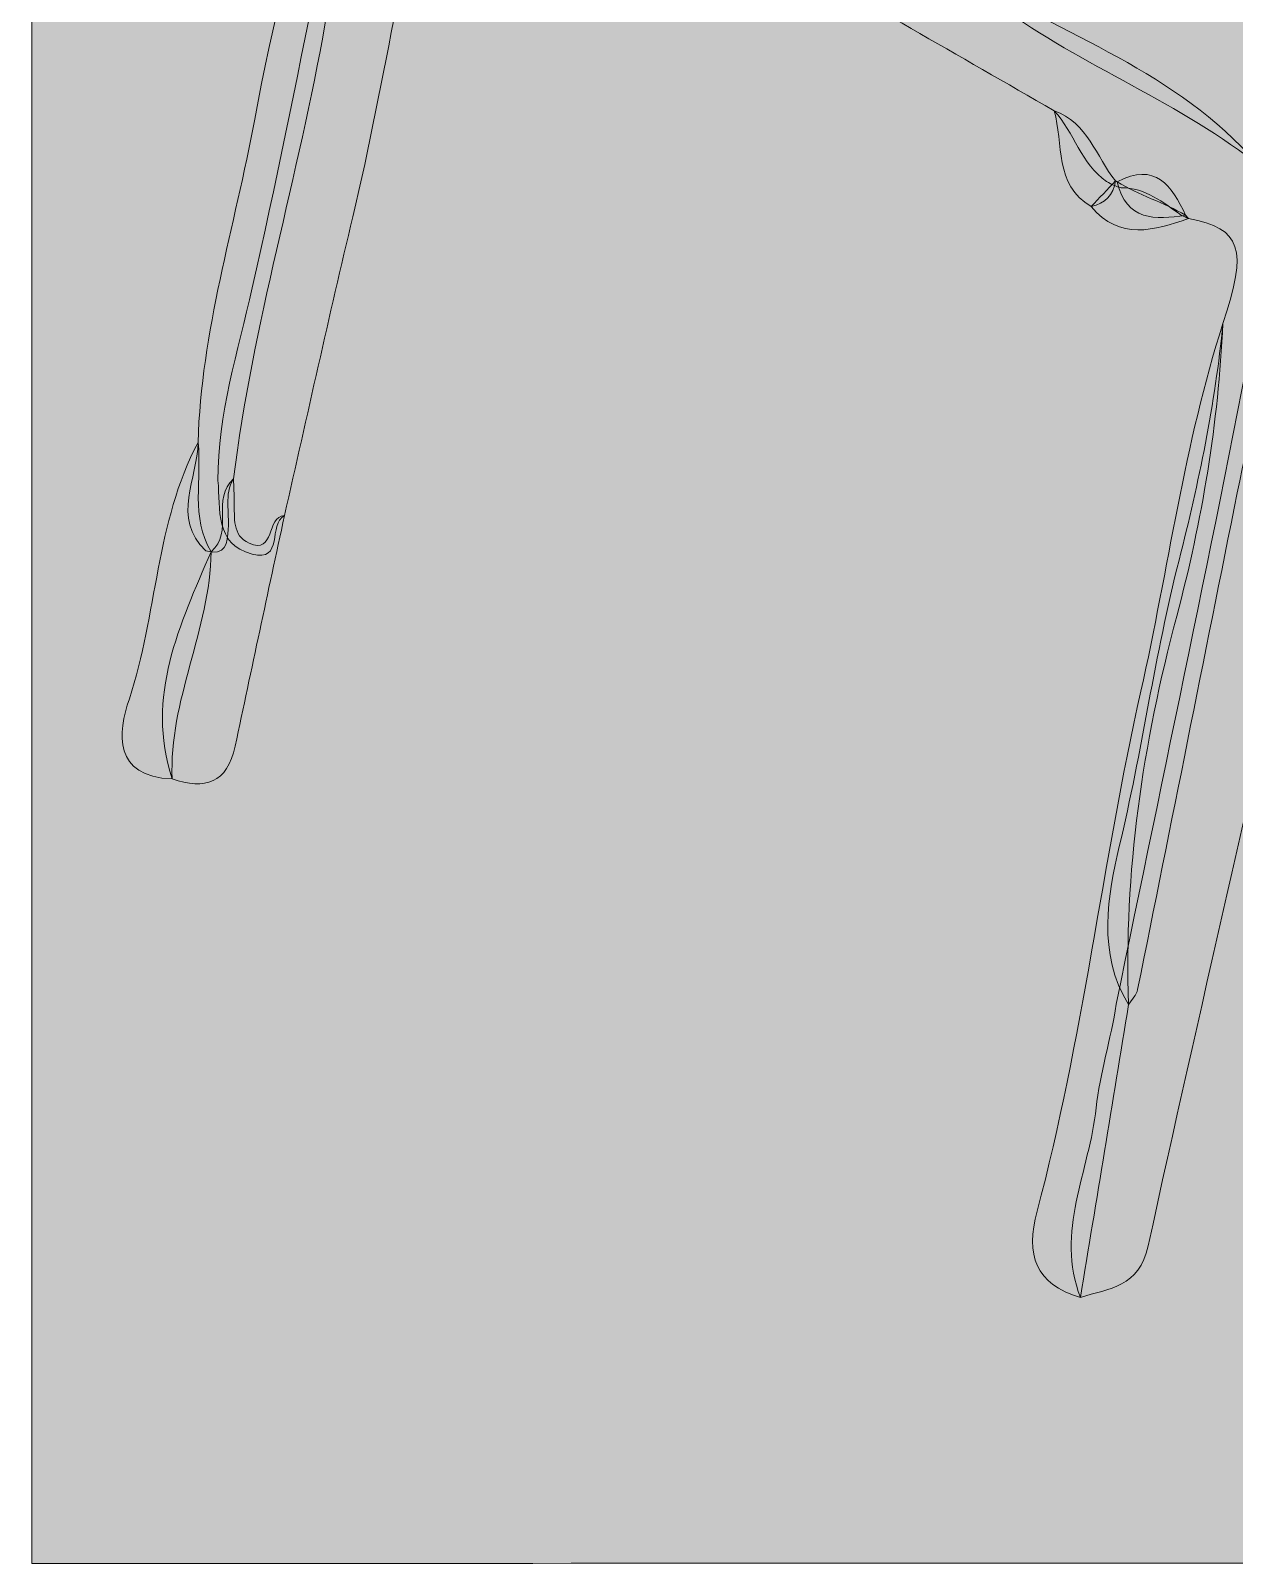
# Model space of a CAD drawing. Header units: inches. Extents: x -8 to 10100, y -1893 to 1161.
# Drawn here: x 652.8 to 701.2, y -36 to 25.7 of the extents above; entities that cross this region are included whole.
import ezdxf

# ---------------------------------------------------------------- set-up
doc = ezdxf.new("R2010")
doc.units = ezdxf.units.IN
doc.header["$MEASUREMENT"] = 0
doc.layers.add('Layer 10', color=7, linetype='Continuous')

# ---------------------------------------------------------------- blocks, each defined once
blk = doc.blocks.new('block 327')
at = {"layer": 'Layer 10', "true_color": 0xfefefe}
h = blk.add_hatch(color=7, dxfattribs=at)
h.dxf.hatch_style = 2
edge = h.paths.add_edge_path()
edge.add_spline(control_points=[(652.8, -36), (652.8, 48.375), (652.806, 132.75), (652.755, 217.124), (652.754, 218.733), (653.251, 218.91), (654.644, 218.909), (720.306, 218.876), (785.969, 218.874), (851.632, 218.916), (853.109, 218.917), (853.48, 218.61), (853.479, 217.089), (853.435, 133.351), (853.433, 49.613), (853.49, -34.125), (853.492, -35.858), (853.024, -36.04), (851.476, -36.039), (785.254, -35.994), (719.031, -36), (652.8, -36)], knot_values=[0, 0, 0, 0, 1, 1, 1, 2, 2, 2, 3, 3, 3, 4, 4, 4, 5, 5, 5, 6, 6, 6, 7, 7, 7, 7], degree=3, periodic=1)
at = {"layer": 'Layer 10', "true_color": 0xbc9155}
h = blk.add_hatch(color=33, dxfattribs=at)
h.dxf.hatch_style = 2
edge = h.paths.add_edge_path()
edge.add_spline(control_points=[(670.966, 46.961), (670.988, 46.83), (671.042, 46.713), (671.128, 46.611), (671.334, 46.058), (671.077, 45.594), (670.847, 45.124), (669.692, 42.778), (670.487, 40.273), (670.262, 37.851), (670.3, 36.877), (670.243, 35.928), (669.565, 35.14), (667.808, 29.62), (667.076, 23.867), (665.732, 18.252), (664.773, 14.249), (663.892, 10.226), (662.976, 6.212), (662.308, 5.876), (662.961, 4.31), (661.671, 4.659), (660.156, 5.07), (660.398, 6.467), (660.3, 7.628), (660.289, 10.297), (661.103, 12.824), (661.681, 15.386), (663.542, 23.641), (665.064, 31.963), (666.718, 40.26), (667.222, 42.092), (667.66, 43.936), (667.986, 45.81), (668.378, 48.066), (668.836, 48.221), (670.966, 46.961)], knot_values=[0, 0, 0, 0, 1, 1, 1, 2, 2, 2, 3, 3, 3, 4, 4, 4, 5, 5, 5, 6, 6, 6, 7, 7, 7, 8, 8, 8, 9, 9, 9, 10, 10, 10, 11, 11, 11, 12, 12, 12, 12], degree=3, periodic=1)
at = {"layer": 'Layer 10', "true_color": 0xedc994}
h = blk.add_hatch(color=31, dxfattribs=at)
h.dxf.hatch_style = 2
edge = h.paths.add_edge_path()
edge.add_spline(control_points=[(667.225, 40.278), (666.674, 35.48), (665.453, 30.804), (664.623, 26.059), (663.546, 19.903), (661.691, 13.907), (660.927, 7.692), (660.539, 7.052), (660.768, 6.346), (660.716, 5.671), (660.672, 5.094), (660.62, 4.558), (659.805, 4.788), (658.413, 6.156), (659.478, 7.695), (659.499, 9.161), (659.613, 13.614), (660.982, 17.856), (661.778, 22.189), (663.177, 29.806), (665.763, 37.206), (665.883, 45.056), (665.886, 45.272), (666.067, 45.486), (666.166, 45.7), (667.336, 44.052), (667.291, 42.167), (667.225, 40.278)], knot_values=[0, 0, 0, 0, 1, 1, 1, 2, 2, 2, 3, 3, 3, 4, 4, 4, 5, 5, 5, 6, 6, 6, 7, 7, 7, 8, 8, 8, 9, 9, 9, 9], degree=3, periodic=1)
at = {"layer": 'Layer 10', "true_color": 0xd5d6d7}
h = blk.add_hatch(color=254, dxfattribs=at)
h.dxf.hatch_style = 2
edge = h.paths.add_edge_path()
edge.add_spline(control_points=[(672.003, 37.934), (671.977, 38.982), (672.109, 39.864), (670.81, 40.602), (669.067, 41.592), (670.974, 43.281), (670.611, 44.644), (672.567, 44.018), (673.982, 42.499), (675.759, 41.536), (682.546, 37.856), (689.209, 33.945), (695.872, 30.043), (698.125, 28.724), (700.12, 26.946), (702.765, 26.37), (702.914, 24.393), (702.314, 22.555), (701.723, 20.715), (698.4, 23.197), (694.428, 24.627), (691.169, 27.219), (690.954, 27.39), (690.558, 27.334), (690.245, 27.383), (689.094, 28.216), (687.916, 28.985), (687.06, 30.191), (685.856, 31.888), (683.62, 31.184), (682.077, 32.154), (682.077, 32.154), (682.074, 32.156), (682.074, 32.156), (681.712, 32.651), (681.087, 32.753), (680.638, 33.119), (677.76, 34.724), (674.881, 36.329), (672.003, 37.934)], knot_values=[0, 0, 0, 0, 1, 1, 1, 2, 2, 2, 3, 3, 3, 4, 4, 4, 5, 5, 5, 6, 6, 6, 7, 7, 7, 8, 8, 8, 9, 9, 9, 10, 10, 10, 11, 11, 11, 12, 12, 12, 13, 13, 13, 13], degree=3, periodic=1)
at = {"layer": 'Layer 10', "true_color": 0xeac58d}
h = blk.add_hatch(color=31, dxfattribs=at)
h.dxf.hatch_style = 2
edge = h.paths.add_edge_path()
edge.add_spline(control_points=[(702.744, 14.838), (702.634, 12.207), (701.877, 9.693), (701.364, 7.134), (700.025, 0.462), (698.696, -6.212), (697.348, -12.883), (697.305, -13.099), (697.111, -13.286), (696.987, -13.486), (695.701, -11.444), (696.151, -9.031), (696.61, -7.121), (697.527, -3.298), (698.04, 0.606), (699.017, 4.423), (699.809, 7.518), (700.473, 10.723), (700.784, 13.949), (701.794, 16.974), (701.534, 17.769), (699.397, 18.183), (699.304, 18.225), (699.211, 18.267), (699.117, 18.307), (698.374, 18.821), (697.674, 19.43), (696.688, 19.421), (696.475, 19.469), (696.282, 19.557), (696.1, 19.674), (695.061, 20.377), (694.797, 21.655), (693.983, 22.524), (690.14, 24.736), (686.297, 26.947), (682.455, 29.158), (682.623, 30.58), (683.681, 30.238), (684.571, 30.233), (686.501, 29.479), (688.411, 28.66), (690.387, 28.016), (694.345, 25.557), (698.956, 24.1), (702.126, 20.416), (702.309, 18.554), (702.978, 16.745), (702.744, 14.838)], knot_values=[0, 0, 0, 0, 1, 1, 1, 2, 2, 2, 3, 3, 3, 4, 4, 4, 5, 5, 5, 6, 6, 6, 7, 7, 7, 8, 8, 8, 9, 9, 9, 10, 10, 10, 11, 11, 11, 12, 12, 12, 13, 13, 13, 14, 14, 14, 15, 15, 15, 16, 16, 16, 16], degree=3, periodic=1)
at = {"layer": 'Layer 10', "true_color": 0xbb9053}
h = blk.add_hatch(color=33, dxfattribs=at)
h.dxf.hatch_style = 2
edge = h.paths.add_edge_path()
edge.add_spline(control_points=[(707.596, 19.484), (705.884, 14.811), (705.018, 9.943), (704.029, 5.081), (702.105, -4.381), (699.813, -13.768), (697.776, -23.209), (697.414, -24.884), (696.189, -24.913), (695.043, -25.29), (694.021, -22.651), (695.41, -20.19), (695.677, -17.655), (695.823, -16.265), (696.276, -14.879), (696.485, -13.47), (698.418, -4.043), (700.432, 5.367), (702.237, 14.821), (702.79, 17.623), (703.631, 20.359), (704.074, 23.186), (704.221, 24.119), (704.372, 25.089), (705.291, 25.664), (707.668, 25.323), (708.16, 24.673), (708.195, 21.994), (708.207, 21.092), (708.069, 20.256), (707.596, 19.484)], knot_values=[0, 0, 0, 0, 1, 1, 1, 2, 2, 2, 3, 3, 3, 4, 4, 4, 5, 5, 5, 6, 6, 6, 7, 7, 7, 8, 8, 8, 9, 9, 9, 10, 10, 10, 10], degree=3, periodic=1)
at = {"layer": 'Layer 10', "true_color": 0xd9cbac}
h = blk.add_hatch(color=9, dxfattribs=at)
h.dxf.hatch_style = 2
edge = h.paths.add_edge_path()
edge.add_spline(control_points=[(693.983, 22.524), (695.343, 22.051), (695.666, 20.67), (696.456, 19.698), (696.373, 19.123), (696.034, 18.789), (695.478, 18.659), (693.969, 19.557), (694.372, 21.194), (693.983, 22.524)], knot_values=[0, 0, 0, 0, 1, 1, 1, 2, 2, 2, 3, 3, 3, 3], degree=3, periodic=1)
at = {"layer": 'Layer 10', "true_color": 0xc8996a}
h = blk.add_hatch(color=33, dxfattribs=at)
h.dxf.hatch_style = 2
edge = h.paths.add_edge_path()
edge.add_spline(control_points=[(699.283, 18.314), (698.052, 18.123), (696.893, 18.08), (696.523, 19.657), (698.06, 20.479), (698.723, 19.503), (699.283, 18.314)], knot_values=[0, 0, 0, 0, 1, 1, 1, 2, 2, 2, 2], degree=3, periodic=1)
at = {"layer": 'Layer 10', "true_color": 0xeac58d}
h = blk.add_hatch(color=31, dxfattribs=at)
h.dxf.hatch_style = 2
edge = h.paths.add_edge_path()
edge.add_spline(control_points=[(695.478, 18.659), (695.804, 19.005), (696.13, 19.351), (696.456, 19.698), (696.456, 19.698), (696.523, 19.657), (696.523, 19.657), (697.406, 19.133), (698.392, 18.821), (699.283, 18.314), (699.283, 18.314), (699.397, 18.183), (699.397, 18.183), (698.013, 17.702), (696.636, 17.281), (695.478, 18.659)], knot_values=[0, 0, 0, 0, 1, 1, 1, 2, 2, 2, 3, 3, 3, 4, 4, 4, 5, 5, 5, 5], degree=3, periodic=1)
at = {"layer": 'Layer 10', "true_color": 0xebcd9d}
h = blk.add_hatch(color=31, dxfattribs=at)
h.dxf.hatch_style = 2
edge = h.paths.add_edge_path()
edge.add_spline(control_points=[(700.784, 13.949), (700.598, 9.95), (699.955, 6.028), (698.922, 2.157), (697.557, -2.963), (696.783, -8.166), (696.986, -13.486), (696.339, -17.421), (695.692, -21.356), (695.044, -25.291), (693.224, -24.751), (692.827, -23.567), (693.297, -21.813), (695.142, -14.921), (695.914, -7.812), (697.479, -0.864), (698.59, 4.072), (699.228, 9.113), (700.784, 13.949)], knot_values=[0, 0, 0, 0, 1, 1, 1, 2, 2, 2, 3, 3, 3, 4, 4, 4, 5, 5, 5, 6, 6, 6, 6], degree=3, periodic=1)
at = {"layer": 'Layer 10', "true_color": 0xe1caa2}
h = blk.add_hatch(color=9, dxfattribs=at)
h.dxf.hatch_style = 2
edge = h.paths.add_edge_path()
edge.add_spline(control_points=[(660.021, 4.757), (659.992, 1.621), (658.305, -1.231), (658.456, -4.397), (656.059, -4.302), (656.272, -2.544), (656.729, -1.167), (657.857, 2.228), (657.779, 5.937), (659.499, 9.161), (659.658, 7.691), (659.188, 6.147), (660.021, 4.757)], knot_values=[0, 0, 0, 0, 1, 1, 1, 2, 2, 2, 3, 3, 3, 4, 4, 4, 4], degree=3, periodic=1)
at = {"layer": 'Layer 10', "true_color": 0xbf9c69}
h = blk.add_hatch(color=33, dxfattribs=at)
h.dxf.hatch_style = 2
edge = h.paths.add_edge_path()
edge.add_spline(control_points=[(660.021, 4.757), (660.961, 5.538), (660.009, 6.904), (660.927, 7.692), (660.937, 7.38), (660.95, 7.068), (660.956, 6.757), (660.968, 6.134), (660.873, 5.406), (661.55, 5.102), (662.613, 4.623), (662.231, 6.175), (662.976, 6.212), (662.315, 3.115), (661.647, 0.02), (660.994, -3.078), (660.68, -4.564), (659.768, -4.854), (658.456, -4.397), (657.357, -1.069), (658.774, 1.83), (660.021, 4.757)], knot_values=[0, 0, 0, 0, 1, 1, 1, 2, 2, 2, 3, 3, 3, 4, 4, 4, 5, 5, 5, 6, 6, 6, 7, 7, 7, 7], degree=3, periodic=1)
at = {"layer": 'Layer 10', "lineweight": 0}
for points, knots in [([(652.8, -36), (652.8, 48.375), (652.806, 132.75), (652.755, 217.124), (652.754, 218.733), (653.251, 218.91), (654.644, 218.909), (720.306, 218.876), (785.969, 218.874), (851.632, 218.916), (853.109, 218.917), (853.48, 218.61), (853.479, 217.089), (853.435, 133.351), (853.433, 49.613), (853.49, -34.125), (853.492, -35.858), (853.024, -36.04), (851.476, -36.039), (785.254, -35.994), (719.031, -36), (652.8, -36)], [0, 0, 0, 0, 1, 1, 1, 2, 2, 2, 3, 3, 3, 4, 4, 4, 5, 5, 5, 6, 6, 6, 7, 7, 7, 7]), ([(670.966, 46.961), (670.988, 46.83), (671.042, 46.713), (671.128, 46.611), (671.334, 46.058), (671.077, 45.594), (670.847, 45.124), (669.692, 42.778), (670.487, 40.273), (670.262, 37.851), (670.3, 36.877), (670.243, 35.928), (669.565, 35.14), (667.808, 29.62), (667.076, 23.867), (665.732, 18.252), (664.773, 14.249), (663.892, 10.226), (662.976, 6.212), (662.308, 5.876), (662.961, 4.31), (661.671, 4.659), (660.156, 5.07), (660.398, 6.467), (660.3, 7.628), (660.289, 10.297), (661.103, 12.824), (661.681, 15.386), (663.542, 23.641), (665.064, 31.963), (666.718, 40.26), (667.222, 42.092), (667.66, 43.936), (667.986, 45.81), (668.378, 48.066), (668.836, 48.221), (670.966, 46.961)], [0, 0, 0, 0, 1, 1, 1, 2, 2, 2, 3, 3, 3, 4, 4, 4, 5, 5, 5, 6, 6, 6, 7, 7, 7, 8, 8, 8, 9, 9, 9, 10, 10, 10, 11, 11, 11, 12, 12, 12, 12]), ([(667.225, 40.278), (666.674, 35.48), (665.453, 30.804), (664.623, 26.059), (663.546, 19.903), (661.691, 13.907), (660.927, 7.692), (660.539, 7.052), (660.768, 6.346), (660.716, 5.671), (660.672, 5.094), (660.62, 4.558), (659.805, 4.788), (658.413, 6.156), (659.478, 7.695), (659.499, 9.161), (659.613, 13.614), (660.982, 17.856), (661.778, 22.189), (663.177, 29.806), (665.763, 37.206), (665.883, 45.056), (665.886, 45.272), (666.067, 45.486), (666.166, 45.7), (667.336, 44.052), (667.291, 42.167), (667.225, 40.278)], [0, 0, 0, 0, 1, 1, 1, 2, 2, 2, 3, 3, 3, 4, 4, 4, 5, 5, 5, 6, 6, 6, 7, 7, 7, 8, 8, 8, 9, 9, 9, 9]), ([(672.003, 37.934), (671.977, 38.982), (672.109, 39.864), (670.81, 40.602), (669.067, 41.592), (670.974, 43.281), (670.611, 44.644), (672.567, 44.018), (673.982, 42.499), (675.759, 41.536), (682.546, 37.856), (689.209, 33.945), (695.872, 30.043), (698.125, 28.724), (700.12, 26.946), (702.765, 26.37), (702.914, 24.393), (702.314, 22.555), (701.723, 20.715), (698.4, 23.197), (694.428, 24.627), (691.169, 27.219), (690.954, 27.39), (690.558, 27.334), (690.245, 27.383), (689.094, 28.216), (687.916, 28.985), (687.06, 30.191), (685.856, 31.888), (683.62, 31.184), (682.077, 32.154), (682.077, 32.154), (682.074, 32.156), (682.074, 32.156), (681.712, 32.651), (681.087, 32.753), (680.638, 33.119), (677.76, 34.724), (674.881, 36.329), (672.003, 37.934)], [0, 0, 0, 0, 1, 1, 1, 2, 2, 2, 3, 3, 3, 4, 4, 4, 5, 5, 5, 6, 6, 6, 7, 7, 7, 8, 8, 8, 9, 9, 9, 10, 10, 10, 11, 11, 11, 12, 12, 12, 13, 13, 13, 13]), ([(702.744, 14.838), (702.634, 12.207), (701.877, 9.693), (701.364, 7.134), (700.025, 0.462), (698.696, -6.212), (697.348, -12.883), (697.305, -13.099), (697.111, -13.286), (696.987, -13.486), (695.701, -11.444), (696.151, -9.031), (696.61, -7.121), (697.527, -3.298), (698.04, 0.606), (699.017, 4.423), (699.809, 7.518), (700.473, 10.723), (700.784, 13.949), (701.794, 16.974), (701.534, 17.769), (699.397, 18.183), (699.304, 18.225), (699.211, 18.267), (699.117, 18.307), (698.374, 18.821), (697.674, 19.43), (696.688, 19.421), (696.475, 19.469), (696.282, 19.557), (696.1, 19.674), (695.061, 20.377), (694.797, 21.655), (693.983, 22.524), (690.14, 24.736), (686.297, 26.947), (682.455, 29.158), (682.623, 30.58), (683.681, 30.238), (684.571, 30.233), (686.501, 29.479), (688.411, 28.66), (690.387, 28.016), (694.345, 25.557), (698.956, 24.1), (702.126, 20.416), (702.309, 18.554), (702.978, 16.745), (702.744, 14.838)], [0, 0, 0, 0, 1, 1, 1, 2, 2, 2, 3, 3, 3, 4, 4, 4, 5, 5, 5, 6, 6, 6, 7, 7, 7, 8, 8, 8, 9, 9, 9, 10, 10, 10, 11, 11, 11, 12, 12, 12, 13, 13, 13, 14, 14, 14, 15, 15, 15, 16, 16, 16, 16]), ([(707.596, 19.484), (705.884, 14.811), (705.018, 9.943), (704.029, 5.081), (702.105, -4.381), (699.813, -13.768), (697.776, -23.209), (697.414, -24.884), (696.189, -24.913), (695.043, -25.29), (694.021, -22.651), (695.41, -20.19), (695.677, -17.655), (695.823, -16.265), (696.276, -14.879), (696.485, -13.47), (698.418, -4.043), (700.432, 5.367), (702.237, 14.821), (702.79, 17.623), (703.631, 20.359), (704.074, 23.186), (704.221, 24.119), (704.372, 25.089), (705.291, 25.664), (707.668, 25.323), (708.16, 24.673), (708.195, 21.994), (708.207, 21.092), (708.069, 20.256), (707.596, 19.484)], [0, 0, 0, 0, 1, 1, 1, 2, 2, 2, 3, 3, 3, 4, 4, 4, 5, 5, 5, 6, 6, 6, 7, 7, 7, 8, 8, 8, 9, 9, 9, 10, 10, 10, 10]), ([(693.983, 22.524), (695.343, 22.051), (695.666, 20.67), (696.456, 19.698), (696.373, 19.123), (696.034, 18.789), (695.478, 18.659), (693.969, 19.557), (694.372, 21.194), (693.983, 22.524)], [0, 0, 0, 0, 1, 1, 1, 2, 2, 2, 3, 3, 3, 3]), ([(699.283, 18.314), (698.052, 18.123), (696.893, 18.08), (696.523, 19.657), (698.06, 20.479), (698.723, 19.503), (699.283, 18.314)], [0, 0, 0, 0, 1, 1, 1, 2, 2, 2, 2]), ([(695.478, 18.659), (695.804, 19.005), (696.13, 19.351), (696.456, 19.698), (696.456, 19.698), (696.523, 19.657), (696.523, 19.657), (697.406, 19.133), (698.392, 18.821), (699.283, 18.314), (699.283, 18.314), (699.397, 18.183), (699.397, 18.183), (698.013, 17.702), (696.636, 17.281), (695.478, 18.659)], [0, 0, 0, 0, 1, 1, 1, 2, 2, 2, 3, 3, 3, 4, 4, 4, 5, 5, 5, 5]), ([(700.784, 13.949), (700.598, 9.95), (699.955, 6.028), (698.922, 2.157), (697.557, -2.963), (696.783, -8.166), (696.986, -13.486), (696.339, -17.421), (695.692, -21.356), (695.044, -25.291), (693.224, -24.751), (692.827, -23.567), (693.297, -21.813), (695.142, -14.921), (695.914, -7.812), (697.479, -0.864), (698.59, 4.072), (699.228, 9.113), (700.784, 13.949)], [0, 0, 0, 0, 1, 1, 1, 2, 2, 2, 3, 3, 3, 4, 4, 4, 5, 5, 5, 6, 6, 6, 6]), ([(660.021, 4.757), (659.992, 1.621), (658.305, -1.231), (658.456, -4.397), (656.059, -4.302), (656.272, -2.544), (656.729, -1.167), (657.857, 2.228), (657.779, 5.937), (659.499, 9.161), (659.658, 7.691), (659.188, 6.147), (660.021, 4.757)], [0, 0, 0, 0, 1, 1, 1, 2, 2, 2, 3, 3, 3, 4, 4, 4, 4]), ([(660.021, 4.757), (660.961, 5.538), (660.009, 6.904), (660.927, 7.692), (660.937, 7.38), (660.95, 7.068), (660.956, 6.757), (660.968, 6.134), (660.873, 5.406), (661.55, 5.102), (662.613, 4.623), (662.231, 6.175), (662.976, 6.212), (662.315, 3.115), (661.647, 0.02), (660.994, -3.078), (660.68, -4.564), (659.768, -4.854), (658.456, -4.397), (657.357, -1.069), (658.774, 1.83), (660.021, 4.757)], [0, 0, 0, 0, 1, 1, 1, 2, 2, 2, 3, 3, 3, 4, 4, 4, 5, 5, 5, 6, 6, 6, 7, 7, 7, 7])]:
    blk.add_open_spline(points, degree=3, knots=knots, dxfattribs=at)
blk = doc.blocks.new('block 326')
at = {"layer": 'Layer 10'}
blk.add_blockref('block 327', (0, 0), dxfattribs=at)

msp = doc.modelspace()

# ---------------------------------------------------------------- block references
at = {"layer": 'Layer 10'}
msp.add_blockref('block 326', (0, 0), dxfattribs=at)

doc.saveas('drawing.dxf')
